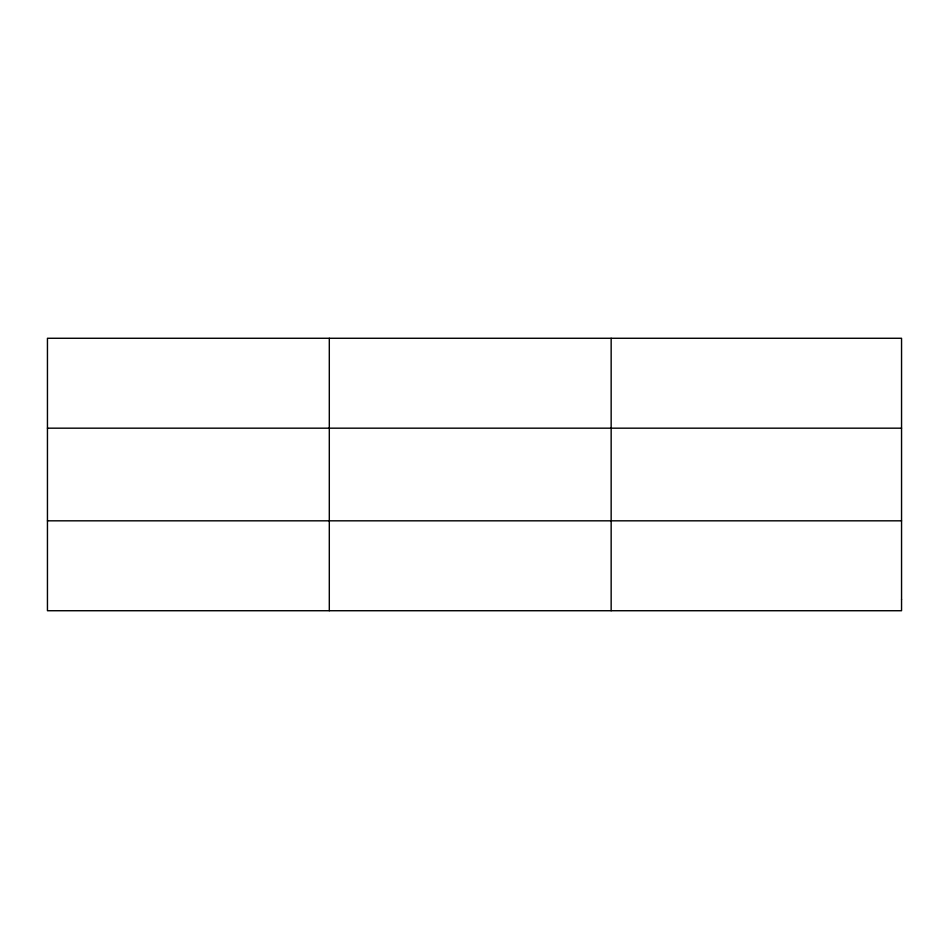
<?xml version="1.0" encoding="UTF-8"?>
<svg xmlns="http://www.w3.org/2000/svg" width="949" height="949" viewBox="0 0 949 949"><rect width="100%" height="100%" fill="white"/><g stroke="black" fill="none" stroke-linecap="round" stroke-linejoin="round"><path stroke-width="1.42" d="M329.303 610.729L329.303 338.271M611.156 610.729L611.156 338.271M47.45 428.177L901.55 428.177M47.45 520.823L901.55 520.823M901.55 599.495L901.55 610.729L47.45 610.729L47.45 338.271L901.55 338.271L901.55 599.495"/></g></svg>
